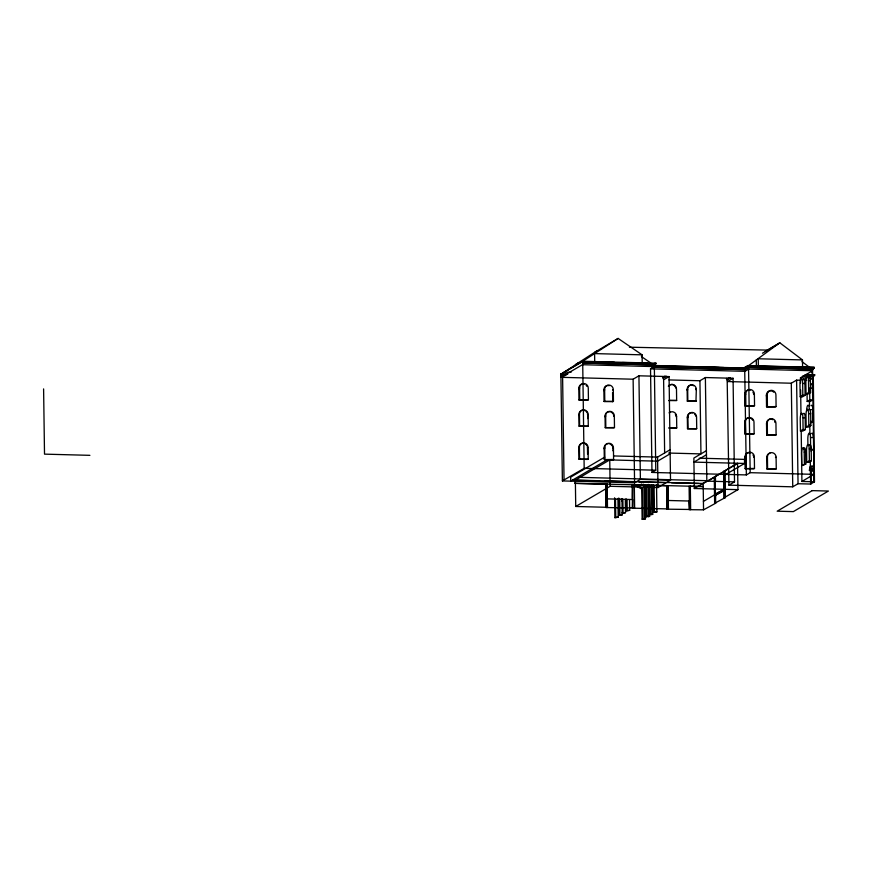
<?xml version="1.0" encoding="UTF-8"?>
<svg xmlns="http://www.w3.org/2000/svg" width="872" height="872" viewBox="0 0 872 872"><rect width="100%" height="100%" fill="white"/><g stroke="black" fill="none" stroke-linecap="round" stroke-linejoin="round"><path stroke-width="1.31" d="M811.189 483.709L811.014 470.553A5.232 1.33 -88.5 0 1 811.134 469.223M582.736 364.714L582.867 363.014L655.057 364.91L655.046 364.027M813.314 376.541L814.481 481.78L810.611 484.047L798.043 483.72L792.746 486.827L728.938 485.148L727.172 379.92M746.748 366.981L779.797 342.783L802.48 359.929L802.589 367.254M575.727 364.518L596.655 351.045M642.206 363.046L642.097 354.839L618.128 338.434L582.365 361.477L560.707 374.186L560.936 377.314L633.127 379.211L638.936 375.799L669.075 376.595L670.514 480.189L657.989 487.546L610.117 486.293L575.727 506.479L575.357 480.101M594.541 352.397L618.128 338.434M575.291 364.779L579.084 362.556L564.249 372.104L571.073 372.29M582.867 363.014L583.041 361.27L656.006 363.188L654.098 365.052M560.936 377.314L582.409 364.714L654.349 366.6L654.632 364.954L582.779 363.068M578.79 388.323L579.597 387.844A4.48 4.284 59.6 0 1 583.869 383.527A4.48 4.284 59.6 0 1 588.262 388.073L588.426 399.747L587.63 400.215L578.953 399.986L578.79 388.323A4.48 4.284 59.6 0 1 584.196 384.181M578.812 389.152L579.608 388.683M578.953 399.986L588.426 399.747M603.871 389.806L604.623 389.359A4.48 4.284 59.6 0 1 608.896 385.043A4.48 4.284 59.6 0 1 613.299 389.588L613.452 401.262L612.711 401.698L604.034 401.469L603.871 389.806A4.48 4.284 59.6 0 1 609.277 385.664M603.893 390.634L604.634 390.198M653.139 366.033L655.057 364.91M612.547 390.035L613.299 389.588M650.523 368.845L654.349 366.6L655.788 470.193L651.973 472.439L650.523 368.845L744.917 371.319L748.732 369.074L812.551 370.753L812.835 369.107L748.536 367.417L744.71 369.663L652.169 367.232M578.888 414.494L579.455 414.156A4.48 4.284 59.6 0 1 583.728 409.84A4.48 4.284 59.6 0 1 588.12 414.385L588.284 426.059L587.728 426.386L579.052 426.157L578.888 414.494A4.48 4.284 59.6 0 1 585.341 410.821M578.899 415.323L579.466 414.996M604.034 401.469L613.452 401.262M587.619 418.604L588.12 414.385M579.052 426.157L588.284 426.059M664.856 376.257L662.676 377.532L662.655 376.65M665.282 376.214L663.112 378.186L666.557 376.246M664.638 452.939L663.614 379.789L669.075 376.595M605.048 415.998L605.659 415.65A4.48 4.284 59.6 0 1 609.931 411.333A4.48 4.284 59.6 0 1 614.324 415.868L614.488 427.542L613.877 427.901L605.212 427.672L605.048 415.998A4.48 4.284 59.6 0 1 610.444 411.867M605.059 416.838L605.669 416.478M614.324 415.868L613.714 416.227A4.48 4.284 59.6 0 0 613.55 415.083M605.212 427.672L614.488 427.542M578.812 447.543L579.4 447.205A4.48 4.284 59.6 0 1 583.673 442.878A4.48 4.284 59.6 0 1 588.066 447.423L588.229 459.097L587.641 459.435L578.975 459.206L578.812 447.543A4.48 4.284 59.6 0 1 584.207 443.401M578.823 448.382L579.411 448.034M668.998 379.93L699.933 380.748L705.383 377.543L733.069 378.274L734.518 481.878L728.938 485.148M587.575 454.258L587.477 447.772L588.066 447.423M687.125 389.424L687.67 389.108A4.48 4.284 59.6 0 1 691.943 384.792A4.48 4.284 59.6 0 1 696.336 389.337L695.954 401.316L687.289 401.098L687.125 389.424A4.48 4.284 59.6 0 1 691.398 385.108M687.136 390.264L687.681 389.937M668.366 386.394A4.48 4.284 59.6 0 1 676.487 388.814L676.65 400.488L668.682 400.608M578.975 459.206L588.229 459.097M765.256 351.329L779.797 342.783M762.477 353.215L778.14 344.015M604.143 447.936L604.754 447.576A4.48 4.284 59.6 0 1 609.027 443.259A4.48 4.284 59.6 0 1 613.43 447.805L613.594 459.468L612.983 459.827L604.307 459.599L604.143 447.936A4.48 4.284 59.6 0 1 608.416 443.619M604.154 448.775L604.765 448.415M687.289 401.098L696.499 401M814.219 368.082L747.707 366.338L743.881 368.584L743.871 367.842L747.696 365.597L814.208 367.341L814.219 368.082L812.017 369.368M653.542 366.207L744.448 368.725L748.274 366.48L748.285 367.363L744.47 369.608L652.583 367.188M728.785 377.979L726.55 379.287L726.539 378.404M729.21 377.936L726.986 379.941L730.518 377.958M612.853 450.759L613.43 447.805M733.069 378.274L727.499 381.555L791.307 383.222L796.594 380.116L800.365 380.214M567.694 374.252L560.892 374.077L562.386 480.919L584.175 468.319L655.788 470.193M604.699 457.146L570.691 477.115L570.746 481.18L607.097 459.838L657.619 461.168L670.143 453.811M675.985 416.598L676.585 416.238L676.748 427.912L668.715 428.065M604.307 459.599L613.594 459.468M606.858 484.189L575.095 483.35L575.051 480.276L609.746 459.904L610.117 486.293M687.332 417.078L687.888 416.751A4.48 4.284 59.6 0 1 692.161 412.434A4.48 4.284 59.6 0 1 696.554 416.98L696.717 428.643L696.161 428.97L687.496 428.741L687.332 417.078A4.48 4.284 59.6 0 1 692.728 412.936M575.095 483.35L703.214 486.532L690.003 486.369M687.343 417.917L687.899 417.579M744.928 394.264L745.702 393.806A4.48 4.284 59.6 0 1 749.975 389.49A4.48 4.284 59.6 0 1 754.378 394.035L754.542 405.698L753.768 406.156L745.091 405.927L744.928 394.264A4.48 4.284 59.6 0 1 750.323 390.122M687.496 428.741L696.717 428.643M744.939 395.092L745.713 394.645M753.604 394.493L754.378 394.035M613.692 455.947L657.564 457.102L670.088 449.745M745.091 405.927L754.542 405.698M766.379 395.169L767.262 394.656A4.48 4.284 59.6 0 1 771.535 390.34A4.48 4.284 59.6 0 1 775.927 394.885L776.091 406.548L775.208 407.06L766.543 406.843L766.379 395.169A4.48 4.284 59.6 0 1 771.774 391.038M766.39 396.008L767.273 395.496M800.54 383.233L800.463 377.849L812.551 370.753L813.99 474.357L801.913 481.453L801.194 430.321M562.386 480.919L634.576 482.816L640.386 479.404L670.514 480.189M810.132 379.887L813.031 378.175L809.26 378.077M632.309 498.381L632.451 484.668L632.451 508.18L632.658 499.547L607.37 498.882M766.543 406.843L776.091 406.548M744.688 422.233L745.32 421.852A4.48 4.284 59.6 0 1 749.593 417.535A4.48 4.284 59.6 0 1 753.986 422.081L754.149 433.755L753.517 434.125L744.852 433.896L744.688 422.233A4.48 4.284 59.6 0 1 750.084 418.091M744.699 423.062L745.331 422.691M605.986 507.526L606.062 483.982L605.986 507.526L632.778 507.984M706.407 450.693L693.872 458.051L694.297 488.505L737.93 489.65L737.559 463.261L724.022 471.218L724.392 497.596L725.21 497.618L724.839 471.24L724.022 471.218M641.705 489.007L642.577 488.505L642.991 518.709L642.13 519.211L641.705 489.007L633.693 484.69M645.869 486.565L646.73 486.064L647.155 516.268L646.283 516.769L645.869 486.565L641.28 484.102M802.818 395.256L802.654 383.44A5.232 1.33 -88.5 0 0 801.248 379.058A5.232 1.33 -88.5 0 0 799.984 385.01L800.191 396.804L802.818 395.256L805.085 395.321L804.921 383.506A5.232 1.33 -88.5 0 0 803.167 379.494M808.682 392.476L808.518 380.661A5.232 1.33 -88.5 0 0 807.112 376.279A5.232 1.33 -88.5 0 0 805.848 382.23L806.055 394.024L808.682 392.476L810.557 392.531L810.393 380.715A5.232 1.33 -88.5 0 0 808.333 377.413M805.085 395.321L802.447 396.869L800.191 396.804M810.557 392.531L807.93 394.079L806.055 394.024M706.462 454.759L693.927 462.116L744.546 463.446L744.492 459.381L699.202 458.192M744.852 433.896L754.149 433.755M766.521 423.432L767.273 422.996A4.48 4.284 59.6 0 1 771.546 418.68A4.48 4.284 59.6 0 1 775.938 423.225L776.102 434.888L775.35 435.335L766.684 435.106L766.521 423.432A4.48 4.284 59.6 0 1 770.793 419.116M766.532 424.272L767.284 423.836M807.047 393.588L807.178 401.447L809.805 399.91L812.693 399.986L812.53 388.171A5.232 1.33 -88.5 0 0 810.786 384.16M812.693 399.986L810.066 401.523L807.178 401.447M621.976 498.555L622.183 513.118L625.497 512.671L625.311 499.307M614.607 497.803L614.88 517.652L618.204 517.216L617.943 498.49M618.804 498.01L619.044 515.21L622.368 514.774L622.325 512.093M626.172 498.871L626.336 510.785L629.66 510.338L629.508 499.645M625.497 512.671L622.183 513.118M618.204 517.216L614.88 517.652M622.368 514.774L619.044 515.21M629.66 510.338L626.336 510.785M632.451 508.18L667.287 508.888L666.96 485.584L666.786 509.183L689.425 509.466L689.098 486.162M766.684 435.106L776.102 434.888M744.961 456.961L745.658 456.557A4.48 4.284 59.6 0 1 749.931 452.241A4.48 4.284 59.6 0 1 754.335 456.786L754.498 468.449L753.789 468.863L745.124 468.635L744.961 456.961A4.48 4.284 59.6 0 1 750.356 452.83M744.971 457.8L745.669 457.386M652.747 514.24L649.422 514.676L652.747 514.24L652.343 485.824M653.193 484.767L653.586 512.344L656.899 511.897L656.529 484.843M694.297 488.505L706.832 481.148L734.518 481.878M702.865 483.633L715.422 476.766L715.476 480.843M714.844 494.402L724.796 489.061L714.844 494.402L714.604 476.744L724.839 471.24M737.45 463.512L708.14 480.723L578.855 477.322M656.899 511.897L653.586 512.344M642.13 519.211L645.454 518.775L644.975 484.952M646.283 516.769L649.607 516.333L649.171 485.214M810.404 423.051L813.031 421.514L812.868 409.698A5.232 1.33 -88.5 0 0 811.124 405.687M753.637 457.19L754.335 456.786M808.824 425.482L808.66 413.666A5.232 1.33 -88.5 0 0 807.254 409.284A5.232 1.33 -88.5 0 0 805.99 415.236L806.197 427.029L808.824 425.482L810.851 425.536L810.677 413.72A5.232 1.33 -88.5 0 0 809.271 409.339M724.61 475.153L744.546 463.446M803.079 429.504L802.916 417.688A5.232 1.33 -88.5 0 0 801.51 413.306A5.232 1.33 -88.5 0 0 800.245 419.258L800.452 431.051L803.079 429.504L805.347 429.558L805.183 417.743A5.232 1.33 -88.5 0 0 803.428 413.742M810.851 425.536L808.213 427.084L806.197 427.029M805.347 429.558L802.72 431.106L800.452 431.051M745.124 468.635L754.498 468.449M766.793 457.331L767.425 456.95A4.48 4.284 59.6 0 1 771.698 452.633A4.48 4.284 59.6 0 1 776.091 457.179L776.254 468.853L775.622 469.223L766.957 468.994L766.793 457.331A4.48 4.284 59.6 0 1 769.943 453.135M766.804 458.16L767.436 457.789M775.459 457.549L776.091 457.179M651.973 472.439L746.356 474.924L750.182 472.678L813.99 474.357M688.924 500.626L689.425 509.466M703.421 501.4L714.528 494.882M689.054 509.684L703.541 509.837L715.465 503.34L715.661 494.424M714.866 495.503L724.806 490.162L714.866 495.503L714.964 503.133L715.781 503.155M766.957 468.994L776.254 468.853M714.964 503.133L725.21 497.618M724.392 497.596L737.93 489.65M810.916 450.955L813.543 449.407L810.655 449.331L810.491 437.515A5.232 1.33 -88.5 0 0 809.085 433.133A5.232 1.33 -88.5 0 0 807.821 439.085L807.93 445.636M809.38 460.754L809.216 448.938A5.232 1.33 -88.5 0 0 807.81 444.557A5.232 1.33 -88.5 0 0 806.546 450.508L806.753 462.302L809.38 460.754L811.352 460.808L811.189 448.993A5.232 1.33 -88.5 0 0 809.445 444.982M804.398 464.002L804.235 452.187A5.232 1.33 -88.5 0 0 802.829 447.794A5.232 1.33 -88.5 0 0 801.575 453.756L801.771 465.55L805.804 464.035L805.63 452.219A5.232 1.33 -88.5 0 0 803.57 448.917M805.804 464.035L801.771 465.55M811.352 460.808L808.726 462.356L806.753 462.302M812.006 468.994A5.232 1.33 -88.5 0 0 810.655 465.921A5.232 1.33 -88.5 0 0 809.423 470.509L812.006 468.994L813.587 469.038L813.816 482.162M810.982 471.916L813.609 470.379M584.175 468.319L582.692 361.477L562.549 373.107L564.031 479.949M583.041 361.27L582.692 361.477M654.305 363.362L656.006 363.188M814.208 367.341L789.16 366.905M805.445 374.742L814.688 374.764L814.699 375.505L804.649 375.243M629.41 347.209L768.319 350.119M665.314 366.414L677.446 366.676M699.028 367.123L719.247 367.548M731.379 367.799L744.862 368.082L654.872 365.499M642.097 354.839L594.595 353.596L594.715 361.793M802.48 359.929L758.237 358.763L758.346 366.087M589.363 361.651L614.498 362.316M622.423 362.523L647.58 363.188M755.915 366.033L781.138 366.687M582.856 362.131L656.017 363.929M748.285 367.363L813.26 369.063L813.238 368.18M654.665 365.717L658.589 365.815M665.14 365.989L691.627 366.687M698.352 366.861L723.771 367.537M731.684 367.744L744.862 368.082M805.892 374.535L814.688 374.764M802.425 376.192L813.74 376.497L813.729 375.603M800.463 377.849L806.753 378.012M804.137 380.323L806.654 380.388M560.707 374.186L567.454 374.371M808.518 380.661L810.393 380.715M562.069 375.113L566.179 375.167M562.157 375.745L564.871 375.799M802.654 383.44L804.921 383.506M812.53 388.171L809.641 388.095L809.805 399.91M669.216 400.292L676.65 400.488M812.868 409.698L809.303 409.6A5.232 1.33 -88.5 0 0 807.897 405.218A5.232 1.33 -88.5 0 0 806.633 411.17M808.66 413.666L810.677 413.72M802.916 417.688L805.183 417.743M810.655 421.449L813.031 421.514M669.314 427.716L676.748 427.912M810.491 437.515L813.38 437.591A5.232 1.33 -88.5 0 0 811.625 433.591M809.216 448.938L811.189 448.993M804.235 452.187L805.63 452.219M668.671 453.048L700.946 453.898L699.933 380.748M809.423 470.509L811.014 470.553L813.587 469.038A5.232 1.33 -88.5 0 0 812.246 465.964M89.903 455.337L44.516 454.138L43.6 388.901M714.604 476.744L715.422 476.766M801.913 481.453L814.481 481.78M572.708 480.025L703.17 483.459L703.541 509.837M575.051 480.276L599.522 480.919M604.961 481.061L632.156 481.78M638.958 481.954L664.791 482.63M671.593 482.816L698.788 483.524M632.124 484.865L667.81 485.791M668.323 500.484L690.515 501.062M575.727 506.479L606.389 507.286M647.155 516.268L649.607 516.333M642.991 518.709L645.454 518.775M748.688 365.837L747.696 365.597L747.707 366.338M641.792 484.396L644.114 485.453L644.582 519.276M643.296 484.211L646.73 486.064M634.554 484.178L642.577 488.505M641.411 356.561L650.752 362.959M801.935 361.597L809.957 367.657M811.014 370.84L812.987 374.938M663.287 378.165L663.614 379.789M748.536 367.417L750.182 472.678M744.71 369.663L746.356 474.924M809.445 400.63L809.521 406.014M809.783 424.849L809.914 434.267M810.295 461.179L810.611 484.047M800.638 389.958L800.976 414.178M796.594 380.116L798.043 483.72M791.307 383.222L792.746 486.827M767.262 394.656L767.425 406.319M767.273 422.996L767.436 434.659M767.425 456.95L767.589 468.624M756.286 359.918L756.384 367.232M745.702 393.806L745.865 405.469M744.448 368.725L744.47 369.608M745.32 421.852L745.484 433.526M745.658 456.557L745.822 468.22M724.545 471.403L724.915 497.792M723.727 471.381L723.978 489.039M723.989 490.14L724.098 497.77M715.095 476.962L715.465 503.34M714.277 476.94L714.648 503.318M705.383 377.543L706.832 481.148M690.308 486.195L690.635 509.499M690.144 500.659L690.264 509.717M687.67 389.108L687.834 400.771M687.888 416.751L688.052 428.414M668.432 508.921L668.116 485.606L667.941 509.204M657.564 457.102L657.989 487.546M654.076 485.573L654.447 511.831M651.46 484.974L651.875 514.742M649.88 485.279L650.283 514.175M648.288 484.363L648.746 516.834M638.936 375.799L640.386 479.404M633.127 379.211L634.576 482.816M634.631 508.027L634.304 484.723L634.304 508.223M627.055 499.689L627.197 510.273M622.859 499.373L623.044 512.605M622.139 498.73L622.172 501.4M619.687 498.828L619.905 514.709M615.49 498.621L615.752 517.151M612.58 392.618L612.711 401.698M607.479 507.319L607.163 484.004L607.076 507.559M605.659 415.65L605.822 427.313M604.623 389.359L604.787 401.033M604.754 447.576L604.917 459.239M579.597 387.844L579.76 399.518M579.455 414.156L579.618 425.83M579.4 447.205L579.564 458.868M772.832 391.506A4.48 4.284 59.6 0 1 773.737 392.226M752.983 392.258A4.48 4.284 59.6 0 1 753.441 393.337M771.916 419.301A4.48 4.284 59.6 0 1 772.974 419.77M774.576 421.427A4.48 4.284 59.6 0 1 775.023 422.517M751.13 418.56A4.48 4.284 59.6 0 1 752.743 420.228M753.016 454.966A4.48 4.284 59.6 0 1 753.473 456.045M586.148 385.38A4.48 4.284 59.6 0 1 586.856 386.318M611.501 412.336A4.48 4.284 59.6 0 1 613.103 414.004M586.246 411.551A4.48 4.284 59.6 0 1 586.943 412.489M587.401 413.568A4.48 4.284 59.6 0 1 587.564 414.712M585.265 443.881A4.48 4.284 59.6 0 1 586.867 445.538M587.314 446.617A4.48 4.284 59.6 0 1 587.477 447.772M609.539 443.793A4.48 4.284 59.6 0 1 612.209 445.93M612.656 447.009A4.48 4.284 59.6 0 1 612.82 448.164M692.521 385.293A4.48 4.284 59.6 0 1 693.567 385.762M695.627 388.498A4.48 4.284 59.6 0 1 695.791 389.653M668.508 385.805A4.48 4.284 59.6 0 1 672.683 384.77M673.729 385.239A4.48 4.284 59.6 0 1 675.789 387.986M669.434 412.587A4.48 4.284 59.6 0 1 670.47 412.173M675.375 414.363A4.48 4.284 59.6 0 1 675.822 415.443M694.69 414.135A4.48 4.284 59.6 0 1 695.834 416.151M669.14 412.914A4.48 4.284 59.6 0 1 676.585 416.238M812.214 490.62L777.181 511.188L793.357 511.613L828.4 491.045L812.214 490.62"/></g></svg>
